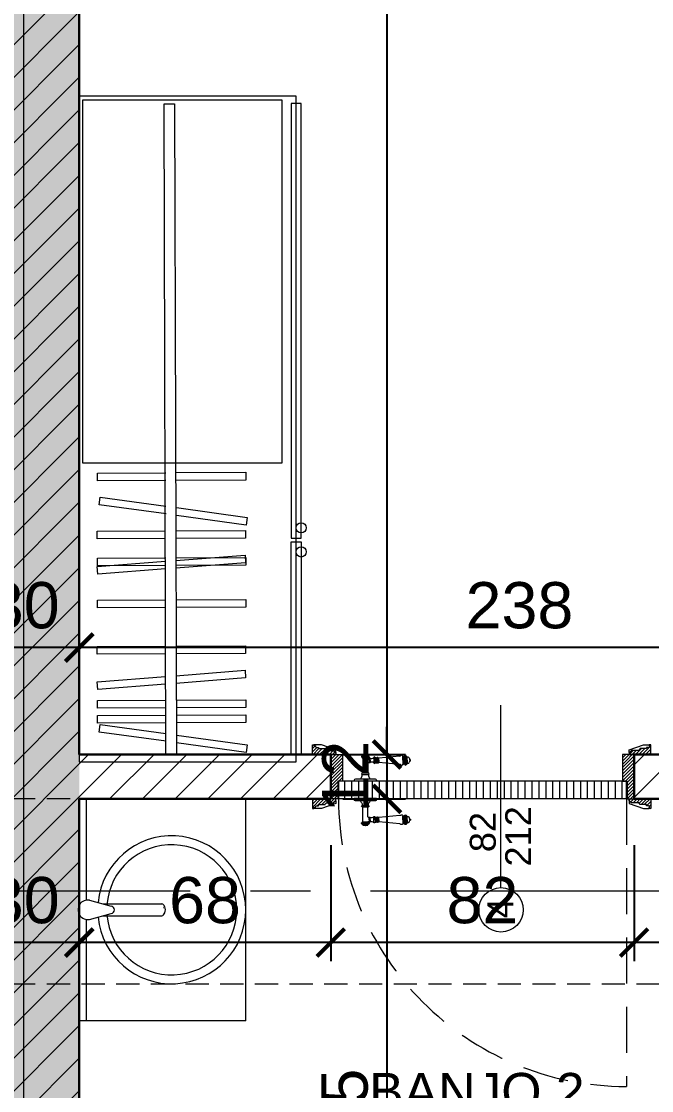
# Model space of a CAD drawing. Header units: feet. Extents: x 92587 to 97987, y -55119 to -48334.
# Drawn here: x 94478.5 to 94648.8, y -50726.2 to -50437.2 of the extents above; entities that cross this region are included whole.
import ezdxf

# ---------------------------------------------------------------- set-up
doc = ezdxf.new("R2010")
doc.units = ezdxf.units.FT
doc.header["$LTSCALE"] = 50
doc.header["$MEASUREMENT"] = 0
for name, pattern in [('AXES', [2, 1.25, -0.25, 0.25, -0.25]), ('CACHE', [0.375, 0.25, -0.125]), ('CONTINU', [0])]:
    doc.linetypes.add(name, pattern=pattern)
doc.layers.get('0').update_dxf_attribs({"color": 8})
for name, color, linetype in [('AXES', 10, 'AXES'), ('BETON COUPE', 3, 'CONTINU'), ('COTE 50ème', 1, 'Continuous'), ('TALUS', 2, 'Continuous')]:
    doc.layers.add(name, color=color, linetype=linetype)
for name, color, linetype, lineweight in [('BANJO', 160, 'Continuous', 9), ('BETON CACHE', 4, 'CACHE', 5), ('CONSOLE ISOL.', 214, 'Continuous', 15), ('door', 44, 'Continuous', 5), ('MACONNERIE COUPE', 7, 'Continuous', 30), ('MACONNERIE HACHURE', 253, 'Continuous', 13), ('mobilimi', 8, 'Continuous', 9)]:
    doc.layers.add(name, color=color, linetype=linetype, lineweight=lineweight)
doc.layers.add('DEMOL', color=7, linetype='Continuous', lineweight=60, true_color=0xa87e00)
doc.styles.add('GENERATED_STYLE_1', font='arial.ttf')
doc.styles.add('RS_TEXT_1.50', font='arial.ttf', dxfattribs={"height": 12.5})
doc.styles.add('RS_TXT_50', font='arial.ttf', dxfattribs={"height": 12.5})
doc.dimstyles.new('RS_50CM_LINEAIRE', dxfattribs={"dimscale": 5, "dimtxt": 12.5, "dimasz": 1.5, "dimexe": 1, "dimexo": 2.5, "dimgap": 1, "dimtad": 1, "dimdec": 1, "dimrnd": 0.5, "dimdsep": 46, "dimtxsty": 'RS_TXT_50', "dimblk1": 'ARCHTICK', "dimblk2": 'ARCHTICK', "dimsah": 1, "dimcen": 2.5, "dimdle": 1, "dimclrt": 4, "dimadec": 0, "dimazin": 2, "dimtfac": 1, "dimtdec": 1, "dimtix": 1, "dimtmove": 2, "dimatfit": 3, "dimfxl": 1, "dimtolj": 1, "dimtzin": 0, "dimarcsym": 0})

# ---------------------------------------------------------------- blocks, each defined once
blk = doc.blocks.new('A$C1cd8c289')
at = {"layer": 'AXES', "lineweight": 5, "ltscale": 1.3}
blk.add_line((3195, 190), (-1985, 190), dxfattribs=at)
blk = doc.blocks.new('door900')
at = {"color": 0}
for p, q in [((-9.3, 67.7), (9.3, 67.7)), ((9.3, 65.2), (-9.3, 65.2)), ((-6.8, 71.5), (-6.8, 70.2)), ((-5.5, 71.5), (-6.8, 71.5)), ((-6.8, 70.2), (6.8, 70.2)), ((-6.8, 62.7), (-6.8, 24)), ((-6.8, 62.7), (6.8, 62.7)), ((-5.5, 71.5), (5.5, 71.5)), ((5.5, 71.5), (6.8, 71.5)), ((6.8, 71.5), (6.8, 70.2)), ((8.7, 62.7), (6.8, 62.7)), ((10.5, 56.8), (10.5, 62.5)), ((12.7, 56.8), (12.7, 62.5)), ((22.5, 63.8), (22.5, 49.8)), ((26.5, 56.8), (26.5, 63.8)), ((26.5, 63.8), (29.1, 63.8)), ((26.5, 63.8), (29.1, 63.8)), ((29.1, 63.8), (29.1, 62.8)), ((29.1, 62.8), (29.1, 56.8)), ((31.1, 62.8), (31.1, 56.8)), ((34.1, 56.8), (34.1, 62.8)), ((34.1, 62.8), (34.1, 56.8)), ((92.8, 68.1), (36.2, 62.8)), ((36.2, 56.8), (36.2, 62.8)), ((101.2, 67.3), (103.2, 68)), ((101.2, 56.8), (101.2, 67.3)), ((103.2, 68), (103.2, 67.7)), ((103.2, 56.8), (103.2, 68)), ((106.5, 68), (105.5, 67.3)), ((105.5, 56.8), (105.5, 67.3)), ((106.5, 56.8), (106.5, 68)), ((110.7, 68), (111.8, 67.3)), ((110.7, 56.8), (110.7, 68)), ((111.8, 56.8), (111.8, 67.3)), ((111.8, 66.2), (113.3, 66.2)), ((113.3, 56.8), (113.3, 66.2)), ((120.5, 56.8), (120.5, 58.6)), ((6.8, 49.1), (6.8, 24)), ((8.7, 50.9), (8.7, 50.9)), ((10.5, 56.8), (10.5, 51.1)), ((12.7, 56.8), (12.7, 51.1)), ((26.5, 56.8), (26.5, 49.8)), ((26.5, 49.8), (29.1, 49.8)), ((26.5, 49.8), (29.1, 49.8)), ((29.1, 50.8), (29.1, 56.8)), ((29.1, 50.8), (29.1, 49.8)), ((29.1, 49.8), (29.1, 49.8)), ((31.1, 50.8), (31.1, 56.8)), ((34.1, 50.8), (34.1, 56.8)), ((34.1, 56.8), (34.1, 50.8)), ((36.2, 56.8), (36.2, 50.8)), ((92.8, 45.5), (36.2, 50.8)), ((101.2, 56.8), (101.2, 46.3)), ((101.2, 46.3), (103.2, 45.7)), ((103.2, 56.8), (103.2, 46.3)), ((103.2, 45.9), (103.2, 45.7)), ((105.5, 56.8), (105.5, 46.3)), ((106.5, 45.7), (105.5, 46.3)), ((106.5, 56.8), (106.5, 45.7)), ((110.7, 56.8), (110.7, 45.7)), ((110.7, 45.7), (111.8, 46.3)), ((111.8, 56.8), (111.8, 46.3)), ((111.8, 47.5), (113.3, 47.5)), ((113.3, 56.8), (113.3, 47.5)), ((120.5, 56.8), (120.5, 55)), ((-30, 3), (-30, 0)), ((30, 0), (-30, 0)), ((27, 6), (-27, 6)), ((-8.3, 22.3), (8.3, 22.3)), ((-8.3, 18.3), (8.3, 18.3)), ((30, 3), (30, 0))]:
    blk.add_line(p, q, dxfattribs=at)
for centre, radius, start, end in [((-9.3, 66.5), 1.25, 90, 270), ((-6.8, 67.7), 2.51, 90.115, 179.885), ((-6.8, 65.2), 2.51, 180.115, 269.885), ((0, 64), 9.29, 53.4104, 126.5896), ((6.8, 67.7), 2.51, 0.115, 89.885), ((6.8, 65.2), 2.51, 270.115, 359.885), ((8.6, 64.9), 2.15, 272.7029, 297.6142), ((9.3, 66.5), 1.25, 270, 90), ((10, 62.5), 0.561, 3.7097, 127.9634), ((11.6, 62.5), 1.1, 0.0106, 179.9894), ((16.7, 70.5), 8.83, 243.5466, 311.3694), ((24.5, 63.7), 2.01, 4.1469, 175.8531), ((30.1, 62.8), 1.03, 0, 180.0014), ((32.6, 62.8), 1.48, 0, 180), ((35.2, 62.8), 1.03, 0, 180), ((32.6, 62.8), 1.48, 1.563306237032948e-10, 2.08440831604393e-10), ((93.1, 72.5), 4.4, 266.3976, 315.6468), ((98.3, 67.4), 2.89, 358.3861, 135.6468), ((104.3, 67.6), 1.15, 170.914, 348.1019), ((108.6, 68), 2.1, 0, 180), ((115.5, 62.5), 2.84, 13.4568, 140.4953), ((127.9, 65.2), 9.88, 191.9991, 221.6757), ((120.5, 56.8), 1.79, 0, 90), ((8.7, 49), 1.91, 88.7426, 178.1515), ((8.6, 48.8), 2.15, 62.3858, 87.2971), ((10, 51.1), 0.561, 232.0366, 356.2903), ((11.6, 51.1), 1.1, 180.0106, 359.9894), ((16.7, 43.2), 8.83, 48.6306, 116.4534), ((24.5, 50), 2.01, 184.1469, 355.8531), ((30.1, 50.8), 1.03, 179.9972, 0), ((32.6, 50.8), 1.48, 180, 0), ((35.2, 50.8), 1.03, 180, 0), ((93.1, 41.1), 4.4, 44.3532, 93.6024), ((98.3, 46.2), 2.89, 224.3532, 1.6139), ((104.3, 46.1), 1.15, 11.8981, 189.086), ((108.6, 45.7), 2.1, 180, 0), ((115.5, 51.2), 2.84, 219.5047, 346.5432), ((127.9, 48.5), 9.88, 138.3243, 168.0009), ((120.5, 56.8), 1.79, 270, 0), ((-27, 3), 3, 90, 180), ((-6.8, 6), 6, 130.5908, 180), ((-16.6, 16.6), 8.41, 314.3689, 12.0705), ((-8.3, 20.3), 2, 90, 270), ((-8.5, 24), 1.71, 275.059, 359.7825), ((8.5, 24), 1.71, 180.2175, 264.941), ((16.6, 16.6), 8.41, 167.9295, 225.6311), ((8.3, 20.3), 2, 270, 90), ((6.8, 6), 6, 0, 49.4092), ((27, 3), 3, 0, 90)]:
    blk.add_arc(centre, radius, start, end, dxfattribs=at)
blk = doc.blocks.new('Lav60')
at = {"layer": 'BANJO', "linetype": 'Continuous'}
for p, q in [((-54.27, 55.4), (-54.27, 84.18)), ((-54.27, 84.18), (-54.27, 55.4)), ((-52.27, 56.8), (-52.27, 84.18)), ((-9.27, 24.18), (-9.27, 84.18)), ((-51.47, 56.78), (-45.6, 55.16)), ((-47.77, 55.78), (-31.97, 55.78)), ((-54.27, 24.18), (-54.27, 52.96)), ((-54.27, 52.96), (-54.27, 24.18)), ((-51.47, 51.58), (-45.6, 53.19)), ((-47.79, 52.59), (-31.97, 52.59)), ((-31.61, 54.81), (-31.61, 54.8)), ((-31.5, 54.81), (-31.61, 54.81)), ((-31.61, 54.8), (-31.5, 54.8)), ((-31.5, 54.8), (-31.5, 54.81)), ((-52.27, 24.18), (-52.27, 51.56))]:
    blk.add_line(p, q, dxfattribs=at)
at = {"layer": 'BANJO'}
for p, q in [((-9.27, 84.18), (-54.27, 84.18)), ((-9.27, 24.18), (-9.27, 84.18)), ((-9.27, 24.18), (-54.27, 24.18))]:
    blk.add_line(p, q, dxfattribs=at)
at = {"layer": 'BANJO', "linetype": 'Continuous'}
for centre, radius, start, end in [((-29.27, 54.18), 20, 185.6501, 174.3498), ((-29.27, 54.18), 17.58, 184.3007, 175.6991), ((-51.93, 54.18), 2.64, 79.9737, 280.0262), ((-45.78, 54.18), 1, 280.3543, 79.6456)]:
    blk.add_arc(centre, radius, start, end, dxfattribs=at)
blk.add_ellipse((-31.97, 54.18), major_axis=(0, -1.59), ratio=0.623935, start_param=0, end_param=3.141593, dxfattribs=at)
blk = doc.blocks.new('_ArchTick')
at = {"color": 0, "linetype": 'ByBlock', "const_width": 0.15}
blk.add_lwpolyline([(-0.5, -0.5), (0.5, 0.5)], dxfattribs=at)
blk = doc.blocks.new('*D606')
at = {"layer": 'COTE 50ème', "color": 0, "lineweight": -2, "ltscale": 0.5, "transparency": 16777216}
for p, q in [((94494.11, -50622.86), (94494.11, -50601.48)), ((94732.11, -50622.86), (94732.11, -50601.48)), ((94737.11, -50606.48), (94489.11, -50606.48))]:
    blk.add_line(p, q, dxfattribs=at)
at = {"layer": 'Defpoints', "color": 0, "ltscale": 0.5, "transparency": 16777216}
for p in [(94494.11, -50606.48), (94494.11, -50635.36), (94732.11, -50635.36)]:
    blk.add_point(p, dxfattribs=at)
at = {"layer": 'COTE 50ème', "color": 0, "lineweight": -2, "ltscale": 0.5, "transparency": 16777216, "xscale": 7.5, "yscale": 7.5, "zscale": 7.5, "rotation": 180}
blk.add_blockref('_ArchTick', (94494.11, -50606.48), dxfattribs=at)
at = {"layer": 'COTE 50ème', "color": 0, "lineweight": -2, "ltscale": 0.5, "transparency": 16777216, "xscale": 7.5, "yscale": 7.5, "zscale": 7.5}
blk.add_blockref('_ArchTick', (94732.11, -50606.48), dxfattribs=at)
at = {"layer": 'COTE 50ème', "color": 4, "lineweight": 5, "ltscale": 0.5, "transparency": 16777216, "insert": (94613.11, -50595.1), "char_height": 12.5, "attachment_point": 5, "style": 'RS_TXT_50'}
blk.add_mtext('\\A1;238', dxfattribs=at)
blk = doc.blocks.new('*D607')
at = {"layer": 'COTE 50ème', "color": 0, "lineweight": -2, "ltscale": 0.5, "transparency": 16777216}
for p, q in [((94464.11, -50622.86), (94464.11, -50601.48)), ((94494.11, -50622.86), (94494.11, -50601.48)), ((94499.11, -50606.48), (94459.11, -50606.48))]:
    blk.add_line(p, q, dxfattribs=at)
at = {"layer": 'Defpoints', "color": 0, "ltscale": 0.5, "transparency": 16777216}
for p in [(94464.11, -50606.48), (94464.11, -50635.36), (94494.11, -50635.36)]:
    blk.add_point(p, dxfattribs=at)
at = {"layer": 'COTE 50ème', "color": 0, "lineweight": -2, "ltscale": 0.5, "transparency": 16777216, "xscale": 7.5, "yscale": 7.5, "zscale": 7.5, "rotation": 180}
blk.add_blockref('_ArchTick', (94464.11, -50606.48), dxfattribs=at)
at = {"layer": 'COTE 50ème', "color": 0, "lineweight": -2, "ltscale": 0.5, "transparency": 16777216, "xscale": 7.5, "yscale": 7.5, "zscale": 7.5}
blk.add_blockref('_ArchTick', (94494.11, -50606.48), dxfattribs=at)
at = {"layer": 'COTE 50ème', "color": 4, "lineweight": 5, "ltscale": 0.5, "transparency": 16777216, "insert": (94479.11, -50595.1), "char_height": 12.5, "attachment_point": 5, "style": 'RS_TXT_50'}
blk.add_mtext('\\A1;30', dxfattribs=at)
blk = doc.blocks.new('*D641')
at = {"layer": 'COTE 50ème', "color": 0, "lineweight": -2, "ltscale": 0.5, "transparency": 16777216}
for p, q in [((94644.11, -50659.86), (94644.11, -50691.21)), ((94709.11, -50659.86), (94709.11, -50691.21)), ((94714.11, -50686.21), (94639.11, -50686.21))]:
    blk.add_line(p, q, dxfattribs=at)
at = {"layer": 'Defpoints', "color": 0, "ltscale": 0.5, "transparency": 16777216}
for p in [(94644.11, -50647.36), (94709.11, -50647.36), (94644.11, -50686.21)]:
    blk.add_point(p, dxfattribs=at)
at = {"layer": 'COTE 50ème', "color": 0, "lineweight": -2, "ltscale": 0.5, "transparency": 16777216, "xscale": 7.5, "yscale": 7.5, "zscale": 7.5, "rotation": 180}
blk.add_blockref('_ArchTick', (94644.11, -50686.21), dxfattribs=at)
at = {"layer": 'COTE 50ème', "color": 0, "lineweight": -2, "ltscale": 0.5, "transparency": 16777216, "xscale": 7.5, "yscale": 7.5, "zscale": 7.5}
blk.add_blockref('_ArchTick', (94709.11, -50686.21), dxfattribs=at)
at = {"layer": 'COTE 50ème', "color": 4, "lineweight": 5, "ltscale": 0.5, "transparency": 16777216, "insert": (94676.61, -50674.83), "char_height": 12.5, "attachment_point": 5, "style": 'RS_TXT_50'}
blk.add_mtext('\\A1;65', dxfattribs=at)
blk = doc.blocks.new('*D642')
at = {"layer": 'COTE 50ème', "color": 0, "lineweight": -2, "ltscale": 0.5, "transparency": 16777216}
for p, q in [((94562.11, -50659.86), (94562.11, -50691.21)), ((94644.11, -50659.86), (94644.11, -50691.21)), ((94649.11, -50686.21), (94557.11, -50686.21))]:
    blk.add_line(p, q, dxfattribs=at)
at = {"layer": 'Defpoints', "color": 0, "ltscale": 0.5, "transparency": 16777216}
for p in [(94562.11, -50647.36), (94644.11, -50647.36), (94562.11, -50686.21)]:
    blk.add_point(p, dxfattribs=at)
at = {"layer": 'COTE 50ème', "color": 0, "lineweight": -2, "ltscale": 0.5, "transparency": 16777216, "xscale": 7.5, "yscale": 7.5, "zscale": 7.5, "rotation": 180}
blk.add_blockref('_ArchTick', (94562.11, -50686.21), dxfattribs=at)
at = {"layer": 'COTE 50ème', "color": 0, "lineweight": -2, "ltscale": 0.5, "transparency": 16777216, "xscale": 7.5, "yscale": 7.5, "zscale": 7.5}
blk.add_blockref('_ArchTick', (94644.11, -50686.21), dxfattribs=at)
at = {"layer": 'COTE 50ème', "color": 4, "lineweight": 5, "ltscale": 0.5, "transparency": 16777216, "insert": (94603.11, -50674.83), "char_height": 12.5, "attachment_point": 5, "style": 'RS_TXT_50'}
blk.add_mtext('\\A1;82', dxfattribs=at)
blk = doc.blocks.new('*D643')
at = {"layer": 'COTE 50ème', "color": 0, "lineweight": -2, "ltscale": 0.5, "transparency": 16777216}
for p, q in [((94494.11, -50659.86), (94494.11, -50691.21)), ((94562.11, -50659.86), (94562.11, -50691.21)), ((94567.11, -50686.21), (94489.11, -50686.21))]:
    blk.add_line(p, q, dxfattribs=at)
at = {"layer": 'Defpoints', "color": 0, "ltscale": 0.5, "transparency": 16777216}
for p in [(94494.11, -50647.36), (94562.11, -50647.36), (94494.11, -50686.21)]:
    blk.add_point(p, dxfattribs=at)
at = {"layer": 'COTE 50ème', "color": 0, "lineweight": -2, "ltscale": 0.5, "transparency": 16777216, "xscale": 7.5, "yscale": 7.5, "zscale": 7.5, "rotation": 180}
blk.add_blockref('_ArchTick', (94494.11, -50686.21), dxfattribs=at)
at = {"layer": 'COTE 50ème', "color": 0, "lineweight": -2, "ltscale": 0.5, "transparency": 16777216, "xscale": 7.5, "yscale": 7.5, "zscale": 7.5}
blk.add_blockref('_ArchTick', (94562.11, -50686.21), dxfattribs=at)
at = {"layer": 'COTE 50ème', "color": 4, "lineweight": 5, "ltscale": 0.5, "transparency": 16777216, "insert": (94528.11, -50674.83), "char_height": 12.5, "attachment_point": 5, "style": 'RS_TXT_50'}
blk.add_mtext('\\A1;68', dxfattribs=at)
blk = doc.blocks.new('*D644')
at = {"layer": 'COTE 50ème', "color": 0, "lineweight": -2, "ltscale": 0.5, "transparency": 16777216}
for p, q in [((94464.11, -50659.86), (94464.11, -50691.21)), ((94494.11, -50659.86), (94494.11, -50691.21)), ((94499.11, -50686.21), (94459.11, -50686.21))]:
    blk.add_line(p, q, dxfattribs=at)
at = {"layer": 'Defpoints', "color": 0, "ltscale": 0.5, "transparency": 16777216}
for p in [(94464.11, -50647.36), (94494.11, -50647.36), (94464.11, -50686.21)]:
    blk.add_point(p, dxfattribs=at)
at = {"layer": 'COTE 50ème', "color": 0, "lineweight": -2, "ltscale": 0.5, "transparency": 16777216, "xscale": 7.5, "yscale": 7.5, "zscale": 7.5, "rotation": 180}
blk.add_blockref('_ArchTick', (94464.11, -50686.21), dxfattribs=at)
at = {"layer": 'COTE 50ème', "color": 0, "lineweight": -2, "ltscale": 0.5, "transparency": 16777216, "xscale": 7.5, "yscale": 7.5, "zscale": 7.5}
blk.add_blockref('_ArchTick', (94494.11, -50686.21), dxfattribs=at)
at = {"layer": 'COTE 50ème', "color": 4, "lineweight": 5, "ltscale": 0.5, "transparency": 16777216, "insert": (94479.11, -50674.82), "char_height": 12.5, "attachment_point": 5, "style": 'RS_TXT_50'}
blk.add_mtext('\\A1;30', dxfattribs=at)
blk = doc.blocks.new('*D532')
at = {"layer": 'COTE 50ème', "color": 0, "lineweight": -2, "ltscale": 0.5, "transparency": 16777216}
for p, q in [((94577.3, -50157.36), (94577.3, -50640.36)), ((94524.22, -50162.36), (94582.3, -50162.36)), ((94565.32, -50635.36), (94582.3, -50635.36))]:
    blk.add_line(p, q, dxfattribs=at)
at = {"layer": 'Defpoints', "color": 0, "ltscale": 0.5, "transparency": 16777216}
for p in [(94511.72, -50162.36), (94552.82, -50635.36), (94577.3, -50635.36)]:
    blk.add_point(p, dxfattribs=at)
at = {"layer": 'COTE 50ème', "color": 0, "lineweight": -2, "ltscale": 0.5, "transparency": 16777216, "xscale": 7.5, "yscale": 7.5, "zscale": 7.5}
for p, rotation in [((94577.3, -50162.36), 90), ((94577.3, -50635.36), 270)]:
    blk.add_blockref('_ArchTick', p, dxfattribs=dict(at, rotation=rotation))
at = {"layer": 'COTE 50ème', "color": 4, "lineweight": 5, "ltscale": 0.5, "transparency": 16777216, "insert": (94565.91, -50398.86), "char_height": 12.5, "attachment_point": 5, "rotation": 90, "style": 'RS_TXT_50'}
blk.add_mtext('\\A1;473', dxfattribs=at)
blk = doc.blocks.new('*D533')
at = {"layer": 'COTE 50ème', "color": 0, "lineweight": -2, "ltscale": 0.5, "transparency": 16777216}
for p, q in [((94577.3, -50635.36), (94577.3, -50627.86)), ((94565.32, -50635.36), (94582.3, -50635.36)), ((94577.3, -50635.36), (94577.3, -50647.36)), ((94565.32, -50647.36), (94582.3, -50647.36)), ((94577.3, -50647.36), (94577.3, -50654.86))]:
    blk.add_line(p, q, dxfattribs=at)
at = {"layer": 'Defpoints', "color": 0, "ltscale": 0.5, "transparency": 16777216}
for p in [(94552.82, -50635.36), (94552.82, -50647.36), (94577.3, -50647.36)]:
    blk.add_point(p, dxfattribs=at)
at = {"layer": 'COTE 50ème', "color": 0, "lineweight": -2, "ltscale": 0.5, "transparency": 16777216, "xscale": 7.5, "yscale": 7.5, "zscale": 7.5}
for p, rotation in [((94577.3, -50635.36), 270), ((94577.3, -50647.36), 90)]:
    blk.add_blockref('_ArchTick', p, dxfattribs=dict(at, rotation=rotation))
at = {"layer": 'COTE 50ème', "color": 4, "lineweight": 5, "ltscale": 0.5, "transparency": 16777216, "insert": (94566.02, -50641.36), "char_height": 12.5, "attachment_point": 5, "rotation": 90, "style": 'RS_TXT_50'}
blk.add_mtext('\\A1;12', dxfattribs=at)
blk = doc.blocks.new('*D534')
at = {"layer": 'COTE 50ème', "color": 0, "lineweight": -2, "ltscale": 0.5, "transparency": 16777216}
for p, q in [((94577.3, -50642.36), (94577.3, -50827.36)), ((94565.32, -50647.36), (94582.3, -50647.36)), ((94571.51, -50822.36), (94582.3, -50822.36))]:
    blk.add_line(p, q, dxfattribs=at)
at = {"layer": 'Defpoints', "color": 0, "ltscale": 0.5, "transparency": 16777216}
for p in [(94552.82, -50647.36), (94559.01, -50822.36), (94577.3, -50822.36)]:
    blk.add_point(p, dxfattribs=at)
at = {"layer": 'COTE 50ème', "color": 0, "lineweight": -2, "ltscale": 0.5, "transparency": 16777216, "xscale": 7.5, "yscale": 7.5, "zscale": 7.5}
for p, rotation in [((94577.3, -50647.36), 90), ((94577.3, -50822.36), 270)]:
    blk.add_blockref('_ArchTick', p, dxfattribs=dict(at, rotation=rotation))
at = {"layer": 'COTE 50ème', "color": 4, "lineweight": 5, "ltscale": 0.5, "transparency": 16777216, "insert": (94565.92, -50734.86), "char_height": 12.5, "attachment_point": 5, "rotation": 90, "style": 'RS_TXT_50'}
blk.add_mtext('\\A1;175', dxfattribs=at)

msp = doc.modelspace()

# ---------------------------------------------------------------- hatches: boundary and pattern name
at = {"layer": 'door'}
h = msp.add_hatch(dxfattribs=at)
h.set_pattern_fill('ANSI31', color=256, scale=5, angle=900)
h.set_pattern_definition([(225, (242223.3775, -109194.3326), (0.4419417382, -0.4419417382), [])])
h.paths.add_polyline_path([(94562.12, -50635.36), (94565.26, -50635.36), (94565.26, -50642.54), (94564.01, -50642.54), (94564.01, -50647.36), (94562.12, -50647.36)])
edge = h.paths.add_edge_path()
edge.add_line((94558.37, -50633.48), (94558.79, -50633.48))
edge.add_line((94558.79, -50633.48), (94558.79, -50633.79))
edge.add_line((94558.79, -50633.79), (94560.55, -50633.79))
edge.add_line((94560.55, -50633.79), (94560.55, -50634))
edge.add_arc((94560.55, -50634.31), 0.314, 0, 90, ccw=False)
edge.add_line((94560.86, -50634.31), (94562.96, -50634.31))
edge.add_line((94562.96, -50634.31), (94562.96, -50634.52))
edge.add_arc((94562.96, -50634.84), 0.314, 0, 90, ccw=False)
edge.add_line((94563.27, -50634.84), (94563.48, -50634.84))
edge.add_line((94563.48, -50634.84), (94563.48, -50635.36))
edge.add_line((94563.48, -50635.36), (94557.12, -50635.36))
edge.add_line((94557.12, -50635.36), (94557.12, -50632.74))
edge.add_line((94557.12, -50632.74), (94557.53, -50632.74))
edge.add_line((94557.53, -50632.74), (94557.53, -50633.06))
edge.add_line((94557.53, -50633.06), (94557.95, -50633.06))
edge.add_arc((94558.37, -50633.06), 0.419, 180, 270)
edge = h.paths.add_edge_path()
edge.add_line((94558.37, -50649.25), (94558.79, -50649.25))
edge.add_line((94558.79, -50649.25), (94558.79, -50648.93))
edge.add_line((94558.79, -50648.93), (94560.55, -50648.93))
edge.add_line((94560.55, -50648.93), (94560.55, -50648.72))
edge.add_arc((94560.55, -50648.41), 0.314, 270, 360)
edge.add_line((94560.86, -50648.41), (94562.96, -50648.41))
edge.add_line((94562.96, -50648.41), (94562.96, -50648.2))
edge.add_arc((94562.96, -50647.89), 0.314, 270, 360)
edge.add_line((94563.27, -50647.89), (94563.48, -50647.89))
edge.add_line((94563.48, -50647.89), (94563.48, -50647.36))
edge.add_line((94563.48, -50647.36), (94557.12, -50647.36))
edge.add_line((94557.12, -50647.36), (94557.12, -50649.98))
edge.add_line((94557.12, -50649.98), (94557.53, -50649.98))
edge.add_line((94557.53, -50649.98), (94557.53, -50649.67))
edge.add_line((94557.53, -50649.67), (94557.95, -50649.67))
edge.add_arc((94558.37, -50649.67), 0.419, 90, 180, ccw=False)
h = msp.add_hatch(dxfattribs=at)
h.set_pattern_fill('ANSI31', color=256, scale=5, angle=900)
h.set_pattern_definition([(225, (242213.3656, -109194.3326), (0.4419417382, -0.4419417382), [])])
edge = h.paths.add_edge_path()
edge.add_line((94647.86, -50633.48), (94647.44, -50633.48))
edge.add_line((94647.44, -50633.48), (94647.44, -50633.79))
edge.add_line((94647.44, -50633.79), (94645.68, -50633.79))
edge.add_line((94645.68, -50633.79), (94645.68, -50634))
edge.add_arc((94645.68, -50634.31), 0.314, 90, 180)
edge.add_line((94645.37, -50634.31), (94643.27, -50634.31))
edge.add_line((94643.27, -50634.31), (94643.27, -50634.52))
edge.add_arc((94643.27, -50634.84), 0.314, 90, 180)
edge.add_line((94642.96, -50634.84), (94642.75, -50634.84))
edge.add_line((94642.75, -50634.84), (94642.75, -50635.36))
edge.add_line((94642.75, -50635.36), (94648.61, -50635.36))
edge.add_line((94648.61, -50635.36), (94648.61, -50632.74))
edge.add_line((94648.61, -50632.74), (94648.2, -50632.74))
edge.add_line((94648.2, -50632.74), (94648.2, -50633.06))
edge.add_line((94648.2, -50633.06), (94648.28, -50633.06))
edge.add_arc((94647.86, -50633.06), 0.419, -90, 0, ccw=False)
h.paths.add_polyline_path([(94644.11, -50635.36), (94640.97, -50635.36), (94640.97, -50642.54), (94642.22, -50642.54), (94642.22, -50647.36), (94644.11, -50647.36)])
edge = h.paths.add_edge_path()
edge.add_line((94647.86, -50649.25), (94647.44, -50649.25))
edge.add_line((94647.44, -50649.25), (94647.44, -50648.93))
edge.add_line((94647.44, -50648.93), (94645.68, -50648.93))
edge.add_line((94645.68, -50648.93), (94645.68, -50648.72))
edge.add_arc((94645.68, -50648.41), 0.314, 180, 270, ccw=False)
edge.add_line((94645.37, -50648.41), (94643.27, -50648.41))
edge.add_line((94643.27, -50648.41), (94643.27, -50648.2))
edge.add_arc((94643.27, -50647.89), 0.314, 180, 270, ccw=False)
edge.add_line((94642.96, -50647.89), (94642.75, -50647.89))
edge.add_line((94642.75, -50647.89), (94642.75, -50647.36))
edge.add_line((94642.75, -50647.36), (94648.61, -50647.36))
edge.add_line((94648.61, -50647.36), (94648.61, -50649.98))
edge.add_line((94648.61, -50649.98), (94648.2, -50649.98))
edge.add_line((94648.2, -50649.98), (94648.2, -50649.67))
edge.add_line((94648.2, -50649.67), (94648.28, -50649.67))
edge.add_arc((94647.86, -50649.67), 0.419, 360, 450)
h = msp.add_hatch(dxfattribs=at)
h.set_pattern_fill('ANSI31', color=256, scale=15, angle=405)
h.set_pattern_definition([(90, (48714.6624, -153241.765), (-1.875, 2e-15), [])])
h.paths.add_polyline_path([(94642.01, -50642.6), (94564.22, -50642.6), (94564.22, -50647.31), (94642.01, -50647.31)])
at = {"layer": 'MACONNERIE HACHURE'}
h = msp.add_hatch(dxfattribs=at)
h.set_pattern_fill('ANSI31', color=256, scale=50, style=0)
h.set_pattern_definition([(45, (0, 5835.283), (-4.41941738, 4.41941738), [])])
h.paths.add_polyline_path([(93729.11, -50527.36), (93729.11, -50358.36), (93801.11, -50358.36), (93801.11, -50337.36), (93779.11, -50337.36), (93779.11, -50332.36), (93959.11, -50332.36), (93959.11, -50344.36), (93909.11, -50344.36), (93909.11, -50517.36), (93887.11, -50517.36), (93887.11, -50505.36), (93897.11, -50505.36), (93897.11, -50344.36), (93806.11, -50344.36), (93806.11, -50363.36), (93749.11, -50363.36), (93749.11, -50505.36), (93805.11, -50505.36), (93805.11, -50517.36), (93741.11, -50517.36), (93741.11, -50527.36)])
h.paths.add_polyline_path([(94298.94, -51192.36), (94249.11, -51192.36), (94249.11, -51152.36), (94298.94, -51152.36)])
h.paths.add_polyline_path([(94459.11, -51192.36), (94419.11, -51192.36), (94419.11, -51152.36), (94459.11, -51152.36)])
h.paths.add_polyline_path([(94319.11, -51547.36), (94229.11, -51547.36), (94229.11, -51487.36), (94076.11, -51487.36), (94076.11, -51547.36), (94064.11, -51547.36), (94064.11, -51427.36), (94084.11, -51427.36), (94084.11, -51462.36), (94249.11, -51462.36), (94249.11, -51511.36), (94319.11, -51511.36), (94319.11, -51462.36), (94354.11, -51462.36), (94354.11, -51482.36), (94344.11, -51482.36), (94344.11, -51532.36), (94319.11, -51532.36), (94319.11, -51516.36), (94249.11, -51516.36), (94249.11, -51542.36), (94319.11, -51542.36)])
h.paths.add_polyline_path([(93749.11, -49932.36), (93849.11, -49932.36), (93849.11, -49907.36), (93749.11, -49907.36)])
h.paths.add_polyline_path([(93514.11, -51940.47), (93489.11, -51940.47), (93489.11, -51987.36), (93514.11, -51987.36)])
h.paths.add_polyline_path([(93514.11, -50042.36), (93489.11, -50042.36), (93489.11, -50022.36), (93514.11, -50022.36)])
h.paths.add_polyline_path([(94196.61, -51192.36), (94214.11, -51192.36), (94214.11, -51172.36), (94196.61, -51172.36)])
h.paths.add_polyline_path([(93874.11, -51305.36), (93864.11, -51305.36), (93864.11, -51317.36), (93904.11, -51317.36), (93904.11, -51305.36), (93894.11, -51305.36), (93894.11, -50987.36), (94064.11, -50987.36), (94064.11, -51305.36), (93986.1, -51305.36), (93986.1, -51317.36), (94064.11, -51317.36), (94064.11, -51327.36), (94084.11, -51327.36), (94084.11, -51192.36), (94096.61, -51192.36), (94096.61, -51172.36), (94084.11, -51172.36), (94084.11, -50957.36), (94063.11, -50957.36), (94063.11, -50627.36), (93965.1, -50627.36), (93965.1, -50639.36), (94043.11, -50639.36), (94043.11, -50957.36), (93873.11, -50957.36), (93873.11, -50639.36), (93883.11, -50639.36), (93883.11, -50627.36), (93843.11, -50627.36), (93843.11, -50639.36), (93853.11, -50639.36), (93853.11, -50957.36), (93514.11, -50957.36), (93514.11, -50912.36), (93489.11, -50912.36), (93489.11, -50962.36), (93379.11, -50962.36), (93379.11, -50982.36), (93489.11, -50982.36), (93489.11, -51032.36), (93514.11, -51032.36), (93514.11, -50987.36), (93874.11, -50987.36)])
h.paths.add_polyline_path([(93706.11, -50332.36), (93706.11, -50352.36), (93404.11, -50352.36), (93404.11, -50417.36), (93379.11, -50417.36), (93379.11, -50327.36), (93489.11, -50327.36), (93489.11, -50312.36), (93514.11, -50312.36), (93514.11, -50332.36)])
h.paths.add_polyline_path([(94149.11, -50235.36), (94174.11, -50235.36), (94174.11, -50513.36), (94226.11, -50513.36), (94226.11, -50535.36), (94214.11, -50535.36), (94214.11, -50525.36), (94089.11, -50525.36), (94089.11, -50513.36), (94149.11, -50513.36)])
h.paths.add_polyline_path([(94174.11, -50162.36), (94174.11, -50142.36), (94224.11, -50142.36), (94224.11, -50022.36), (94249.11, -50022.36), (94249.11, -50137.36), (94266.61, -50137.36), (94266.61, -50162.36)])
h.paths.add_polyline_path([(93514.11, -49972.36), (93514.11, -49932.36), (93569.11, -49932.36), (93569.11, -49907.36), (93489.11, -49907.36), (93489.11, -49972.36)])
h.paths.add_polyline_path([(94089.11, -49932.36), (94029.11, -49932.36), (94029.11, -49907.36), (94114.11, -49907.36), (94114.11, -49972.36), (94114.11, -49972.36), (94114.11, -50022.36), (94089.11, -50022.36)])
h.paths.add_polyline_path([(93514.11, -51612.36), (93514.11, -51670.47), (93489.11, -51670.47), (93489.11, -51617.36), (93379.11, -51617.36), (93379.11, -51527.36), (93404.11, -51527.36), (93404.11, -51592.36), (93737.11, -51592.36), (93737.11, -51419.36), (93749.11, -51419.36), (93749.11, -51427.36), (93805.11, -51427.36), (93805.11, -51439.36), (93749.11, -51439.36), (93749.11, -51587.36), (93897.11, -51587.36), (93897.11, -51439.36), (93887.11, -51439.36), (93887.11, -51427.36), (93909.11, -51427.36), (93909.11, -51600.36), (93958.97, -51600.36), (93958.97, -51612.36)])
h.paths.add_polyline_path([(93749.11, -51285.36), (93749.11, -51305.36), (93772.11, -51305.36), (93772.11, -51317.36), (93749.11, -51317.36), (93749.11, -51327.36), (93737.11, -51327.36), (93737.11, -51297.36), (93514.11, -51297.36), (93514.11, -51285.36)], flags=17)
h.paths.add_polyline_path([(93729.11, -50647.36), (93514.11, -50647.36), (93514.11, -50659.36), (93741.11, -50659.36), (93741.11, -50639.36), (93751.11, -50639.36), (93751.11, -50627.36), (93741.11, -50627.36), (93741.11, -50619.36), (93729.11, -50619.36)])
h.paths.add_polyline_path([(94314.11, -50647.36), (94314.11, -50635.36), (94226.11, -50635.36), (94226.11, -50627.36), (94214.11, -50627.36), (94214.11, -50647.36)])
h.paths.add_polyline_path([(93404.11, -51297.36), (93379.11, -51297.36), (93379.11, -51347.36), (93404.11, -51347.36)])
h.paths.add_polyline_path([(93404.11, -50647.36), (93379.11, -50647.36), (93379.11, -50597.36), (93404.11, -50597.36)])
h.paths.add_polyline_path([(93514.11, -51247.36), (93489.11, -51247.36), (93489.11, -51192.47), (93514.11, -51192.47)], flags=17)
h.paths.add_polyline_path([(93514.11, -50697.36), (93489.11, -50697.36), (93489.11, -50752.25), (93514.11, -50752.25)], flags=17)
h.paths.add_polyline_path([(94659.28, -51192.36), (94709.11, -51192.36), (94709.11, -51152.36), (94659.28, -51152.36)])
h.paths.add_polyline_path([(94499.11, -51192.36), (94539.11, -51192.36), (94539.11, -51152.36), (94499.11, -51152.36)])
h.paths.add_polyline_path([(94344.11, -52012.36), (94364.11, -52012.36), (94364.11, -52037.36), (94344.11, -52037.36)])
h.paths.add_polyline_path([(94029.11, -52012.36), (94029.11, -52037.36), (94209.11, -52037.36), (94209.11, -52012.36)])
h.paths.add_polyline_path([(94639.11, -51547.36), (94729.11, -51547.36), (94729.11, -51487.36), (94882.11, -51487.36), (94882.11, -51547.36), (94894.11, -51547.36), (94894.11, -51427.36), (94874.11, -51427.36), (94874.11, -51462.36), (94709.11, -51462.36), (94709.11, -51511.36), (94639.11, -51511.36), (94639.11, -51462.36), (94454.11, -51462.36), (94454.11, -51482.36), (94614.11, -51482.36), (94614.11, -51532.36), (94639.11, -51532.36), (94639.11, -51516.36), (94709.11, -51516.36), (94709.11, -51542.36), (94639.11, -51542.36)])
h.paths.add_polyline_path([(95209.11, -49932.36), (95109.11, -49932.36), (95109.11, -49907.36), (95209.11, -49907.36)])
h.paths.add_polyline_path([(95444.11, -51940.47), (95469.11, -51940.47), (95469.11, -51987.36), (95444.11, -51987.36)])
h.paths.add_polyline_path([(95444.11, -50042.36), (95469.11, -50042.36), (95469.11, -50022.36), (95444.11, -50022.36)])
h.paths.add_polyline_path([(94761.61, -51192.36), (94744.11, -51192.36), (94744.11, -51172.36), (94761.61, -51172.36)])
h.paths.add_polyline_path([(94464.11, -50162.36), (94446.61, -50162.36), (94446.61, -50137.36), (94464.11, -50137.36), (94464.11, -49972.36), (94494.11, -49972.36), (94494.11, -50137.36), (94511.72, -50137.36), (94511.72, -50162.36), (94494.11, -50162.36), (94494.11, -50635.36), (94562.11, -50635.36), (94562.11, -50647.36), (94494.11, -50647.36), (94494.11, -50822.36), (94464.11, -50822.36), (94464.11, -50647.36), (94396.11, -50647.36), (94396.11, -50635.36), (94464.11, -50635.36)])
h.paths.add_polyline_path([(95084.11, -51305.36), (95094.11, -51305.36), (95094.11, -51317.36), (95054.11, -51317.36), (95054.11, -51305.36), (95064.11, -51305.36), (95064.11, -50987.36), (94894.11, -50987.36), (94894.11, -51305.36), (94972.12, -51305.36), (94972.12, -51317.36), (94894.11, -51317.36), (94894.11, -51327.36), (94874.11, -51327.36), (94874.11, -51192.36), (94861.61, -51192.36), (94861.61, -51172.36), (94874.11, -51172.36), (94874.11, -50957.36), (94895.11, -50957.36), (94895.11, -50627.36), (94993.12, -50627.36), (94993.12, -50639.36), (94915.11, -50639.36), (94915.11, -50957.36), (95085.11, -50957.36), (95085.11, -50639.36), (95075.11, -50639.36), (95075.11, -50627.36), (95115.11, -50627.36), (95115.11, -50639.36), (95105.11, -50639.36), (95105.11, -50957.36), (95444.11, -50957.36), (95444.11, -50912.36), (95469.11, -50912.36), (95469.11, -50962.36), (95579.11, -50962.36), (95579.11, -50982.36), (95469.11, -50982.36), (95469.11, -51032.36), (95444.11, -51032.36), (95444.11, -50987.36), (95084.11, -50987.36)])
h.paths.add_polyline_path([(95229.11, -50358.36), (95157.11, -50358.36), (95157.11, -50337.36), (95179.11, -50337.36), (95179.11, -50332.36), (94999.11, -50332.36), (94999.11, -50344.36), (95049.11, -50344.36), (95049.11, -50517.36), (95071.11, -50517.36), (95071.11, -50505.36), (95061.11, -50505.36), (95061.11, -50344.36), (95152.11, -50344.36), (95152.11, -50363.36), (95209.11, -50363.36), (95209.11, -50505.36), (95153.11, -50505.36), (95153.11, -50517.36), (95217.11, -50517.36), (95217.11, -50527.36), (95229.11, -50527.36)])
h.paths.add_polyline_path([(95252.11, -50332.36), (95252.11, -50352.36), (95554.11, -50352.36), (95554.11, -50417.36), (95579.11, -50417.36), (95579.11, -50327.36), (95469.11, -50327.36), (95469.11, -50312.36), (95444.11, -50312.36), (95444.11, -50332.36)])
h.paths.add_polyline_path([(94809.11, -50235.36), (94784.11, -50235.36), (94784.11, -50513.36), (94732.11, -50513.36), (94732.11, -50535.36), (94744.11, -50535.36), (94744.11, -50525.36), (94869.11, -50525.36), (94869.11, -50513.36), (94809.11, -50513.36)])
h.paths.add_polyline_path([(94784.11, -50162.36), (94784.11, -50142.36), (94734.11, -50142.36), (94734.11, -50022.36), (94709.11, -50022.36), (94709.11, -50137.36), (94691.61, -50137.36), (94691.61, -50162.36)])
h.paths.add_polyline_path([(95444.11, -49972.36), (95444.11, -49932.36), (95389.11, -49932.36), (95389.11, -49907.36), (95469.11, -49907.36), (95469.11, -49972.36)])
h.paths.add_polyline_path([(94869.11, -49932.36), (94929.11, -49932.36), (94929.11, -49907.36), (94844.11, -49907.36), (94844.11, -49972.36), (94844.11, -49972.36), (94844.11, -50022.36), (94869.11, -50022.36)])
h.paths.add_polyline_path([(93514.11, -52012.36), (93569.11, -52012.36), (93569.11, -52037.36), (93514.11, -52037.36)])
h.paths.add_polyline_path([(93749.11, -52012.36), (93749.11, -52037.36), (93849.11, -52037.36), (93849.11, -52012.36)])
h.paths.add_polyline_path([(94464.11, -52012.36), (94614.11, -52012.36), (94614.11, -52037.36), (94464.11, -52037.36)])
h.paths.add_polyline_path([(94749.11, -52012.36), (95444.11, -52012.36), (95444.11, -52037.36), (94749.11, -52037.36)])
h.paths.add_polyline_path([(95444.11, -51612.36), (95444.11, -51670.47), (95469.11, -51670.47), (95469.11, -51617.36), (95579.11, -51617.36), (95579.11, -51527.36), (95554.11, -51527.36), (95554.11, -51592.36), (95221.11, -51592.36), (95221.11, -51419.36), (95209.11, -51419.36), (95209.11, -51427.36), (95153.11, -51427.36), (95153.11, -51439.36), (95209.11, -51439.36), (95209.11, -51587.36), (95061.11, -51587.36), (95061.11, -51439.36), (95071.11, -51439.36), (95071.11, -51427.36), (95049.11, -51427.36), (95049.11, -51600.36), (94999.24, -51600.36), (94999.24, -51612.36)])
h.paths.add_polyline_path([(95209.11, -51285.36), (95209.11, -51305.36), (95186.11, -51305.36), (95186.11, -51317.36), (95209.11, -51317.36), (95209.11, -51327.36), (95221.11, -51327.36), (95221.11, -51297.36), (95444.11, -51297.36), (95444.11, -51285.36)], flags=17)
h.paths.add_polyline_path([(95229.11, -50647.36), (95444.11, -50647.36), (95444.11, -50659.36), (95217.11, -50659.36), (95217.11, -50639.36), (95207.11, -50639.36), (95207.11, -50627.36), (95217.11, -50627.36), (95217.11, -50619.36), (95229.11, -50619.36)])
h.paths.add_polyline_path([(94644.11, -50647.36), (94644.11, -50635.36), (94732.11, -50635.36), (94732.11, -50627.36), (94744.11, -50627.36), (94744.11, -50647.36)])
h.paths.add_polyline_path([(95554.11, -51297.36), (95579.11, -51297.36), (95579.11, -51347.36), (95554.11, -51347.36)])
h.paths.add_polyline_path([(95554.11, -50647.36), (95579.11, -50647.36), (95579.11, -50597.36), (95554.11, -50597.36)])
h.paths.add_polyline_path([(95444.11, -51247.36), (95469.11, -51247.36), (95469.11, -51192.47), (95444.11, -51192.47)], flags=17)
h.paths.add_polyline_path([(95444.11, -50697.36), (95469.11, -50697.36), (95469.11, -50752.25), (95444.11, -50752.25)], flags=17)
at = {"layer": 'TALUS', "ltscale": 0.5, "true_color": 0xf8991e, "transparency": 33554610}
h = msp.add_hatch(color=30, dxfattribs=at)
h.dxf.hatch_style = 1
h.paths.add_polyline_path([(94744.11, -51192.36), (94894.11, -51192.36), (94894.21, -50987.36), (95469.11, -50987.36), (95469.11, -50982.36), (95579.11, -50982.36), (95579.11, -50962.36), (95469.11, -50962.36), (95469.11, -50957.36), (94874.11, -50957.36), (94874.11, -51172.36), (94744.11, -51172.36)])
h.paths.add_polyline_path([(94214.11, -51192.36), (94064.11, -51192.36), (94064, -50987.36), (93489.11, -50987.36), (93489.11, -50982.36), (93379.11, -50982.36), (93379.11, -50962.36), (93489.11, -50962.36), (93489.11, -50957.36), (94084.11, -50957.36), (94084.11, -51172.36), (94214.11, -51172.36)])
h.paths.add_polyline_path([(94464.11, -50822.36), (94494.11, -50822.36), (94494.11, -49972.36), (94464.11, -49972.36)])

# ---------------------------------------------------------------- linework, layer by layer
at = {"layer": 'BETON CACHE', "lineweight": 5, "ltscale": 0.5}
msp.add_lwpolyline([(93379.11, -50697.36), (95579.11, -50697.36), (95579.11, -50647.36), (93379.11, -50647.36)], close=True, dxfattribs=at)
at = {"layer": 'CONSOLE ISOL.'}
for points in [[(93379.11, -50972.36), (94074.11, -50972.36), (94074.11, -51192.36), (94214.11, -51192.36), (94214.11, -50822.36), (94479.11, -50822.36), (94479.11, -49972.36), (94114.11, -49972.36), (94114.11, -49907.36), (93489.11, -49907.36), (93489.11, -49972.36), (93379.11, -49972.36), (93379.11, -50037.36), (93279.11, -50037.36), (93279.11, -50312.36), (93379.11, -50312.36)], [(95579.11, -50972.36), (94884.11, -50972.36), (94884.11, -51192.36), (94744.11, -51192.36), (94744.11, -50822.36), (94479.11, -50822.36), (94479.11, -49972.36), (94844.11, -49972.36), (94844.11, -49907.36), (95469.11, -49907.36), (95469.11, -49972.36), (95579.11, -49972.36), (95579.11, -50037.36), (95679.11, -50037.36), (95679.11, -50312.36), (95579.11, -50312.36)], [(95579.11, -50972.36), (94884.11, -50972.36), (94884.11, -51192.36), (94744.11, -51192.36), (94744.11, -50822.36), (94479.11, -50822.36), (94479.11, -49972.36), (94844.11, -49972.36), (94844.11, -49907.36), (95469.11, -49907.36), (95469.11, -49972.36), (95579.11, -49972.36), (95579.11, -50037.36), (95679.11, -50037.36), (95679.11, -50312.36), (95579.11, -50312.36)]]:
    msp.add_lwpolyline(points, close=True, dxfattribs=at)
at = {"layer": 'door'}
msp.add_line((94608.12, -50671.36), (94608.12, -50622.04), dxfattribs=at)
at = {"layer": 'door', "linetype": 'CACHE'}
msp.add_line((94642.01, -50647.31), (94642.01, -50725.11), dxfattribs=at)
at = {"layer": 'door'}
for points in [[(94558.37, -50633.48), (94558.79, -50633.48), (94558.79, -50633.79), (94560.55, -50633.79), (94560.55, -50634, -0.414214), (94560.86, -50634.31), (94562.96, -50634.31), (94562.96, -50634.52, -0.414214), (94563.27, -50634.84), (94563.48, -50634.84), (94563.48, -50635.36), (94557.12, -50635.36), (94557.12, -50632.74), (94557.53, -50632.74), (94557.53, -50633.06), (94557.95, -50633.06, 0.414214), (94558.37, -50633.48)], [(94647.86, -50633.48), (94647.44, -50633.48), (94647.44, -50633.79), (94645.68, -50633.79), (94645.68, -50634, 0.414214), (94645.37, -50634.31), (94643.27, -50634.31), (94643.27, -50634.52, 0.414214), (94642.96, -50634.84), (94642.75, -50634.84), (94642.75, -50635.36), (94648.61, -50635.36), (94648.61, -50632.74), (94648.2, -50632.74), (94648.2, -50633.06), (94648.28, -50633.06, -0.414214), (94647.86, -50633.48)], [(94558.37, -50649.25), (94558.79, -50649.25), (94558.79, -50648.93), (94560.55, -50648.93), (94560.55, -50648.72, 0.414214), (94560.86, -50648.41), (94562.96, -50648.41), (94562.96, -50648.2, 0.414214), (94563.27, -50647.89), (94563.48, -50647.89), (94563.48, -50647.36), (94557.12, -50647.36), (94557.12, -50649.98), (94557.53, -50649.98), (94557.53, -50649.67), (94557.95, -50649.67, -0.414214), (94558.37, -50649.25)], [(94647.86, -50649.25), (94647.44, -50649.25), (94647.44, -50648.93), (94645.68, -50648.93), (94645.68, -50648.72, -0.414214), (94645.37, -50648.41), (94643.27, -50648.41), (94643.27, -50648.2, -0.414214), (94642.96, -50647.89), (94642.75, -50647.89), (94642.75, -50647.36), (94648.61, -50647.36), (94648.61, -50649.98), (94648.2, -50649.98), (94648.2, -50649.67), (94648.28, -50649.67, 0.414214), (94647.86, -50649.25)]]:
    msp.add_lwpolyline(points, format="xyb", dxfattribs=at)
for points in [[(94563.48, -50634.84), (94563.48, -50634.11), (94559.62, -50632.74), (94557.53, -50632.74)], [(94642.75, -50634.84), (94642.75, -50634.11), (94646.6, -50632.74), (94648.2, -50632.74)], [(94562.12, -50635.36), (94565.26, -50635.36), (94565.26, -50642.54), (94564.01, -50642.54), (94564.01, -50647.36), (94562.12, -50647.36), (94562.12, -50635.36)], [(94644.11, -50635.36), (94640.97, -50635.36), (94640.97, -50642.54), (94642.22, -50642.54), (94642.22, -50647.36), (94644.11, -50647.36), (94644.11, -50635.36)], [(94642.01, -50642.6), (94564.22, -50642.6), (94564.22, -50647.31), (94642.01, -50647.31), (94642.01, -50642.6)], [(94563.48, -50647.89), (94563.48, -50648.62), (94559.62, -50649.98), (94557.53, -50649.98)], [(94642.75, -50647.89), (94642.75, -50648.62), (94646.6, -50649.98), (94648.2, -50649.98)]]:
    msp.add_lwpolyline(points, dxfattribs=at)
msp.add_circle((94608.12, -50677.36), 6, dxfattribs=at)
at = {"layer": 'door', "linetype": 'CACHE'}
msp.add_arc((94642.01, -50647.31), 77.8, 180, 270, dxfattribs=at)
at = {"layer": 'MACONNERIE COUPE'}
for points in [[(94464.11, -50162.36), (94446.61, -50162.36), (94446.61, -50137.36), (94464.11, -50137.36), (94464.11, -49972.36), (94494.11, -49972.36), (94494.11, -50137.36), (94511.72, -50137.36), (94511.72, -50162.36), (94494.11, -50162.36), (94494.11, -50635.36), (94562.11, -50635.36), (94562.11, -50647.36), (94494.11, -50647.36), (94494.11, -50822.36), (94464.11, -50822.36), (94464.11, -50647.36), (94396.11, -50647.36), (94396.11, -50635.36), (94464.11, -50635.36)], [(94644.11, -50647.36), (94644.11, -50635.36), (94732.11, -50635.36), (94732.11, -50627.36), (94744.11, -50627.36), (94744.11, -50647.36)]]:
    msp.add_lwpolyline(points, close=True, dxfattribs=at)
at = {"layer": 'mobilimi'}
for p, q in [((94517.55, -50635.35), (94517.04, -50459.5)), ((94519.86, -50459.5), (94520.42, -50635.35)), ((94520.42, -50632.23), (94520.42, -50632.24))]:
    msp.add_line(p, q, dxfattribs=at)
for points in [[(94552.73, -50637.36), (94552.73, -50457.36), (94494.11, -50457.36), (94494.11, -50637.36)], [(94495.11, -50556.63), (94495.11, -50458.36), (94548.88, -50458.36), (94548.88, -50556.63)], [(94551.36, -50459.38), (94551.36, -50576.86), (94554.11, -50576.86), (94554.11, -50459.38)], [(94551.36, -50635.35), (94551.36, -50577.86), (94554.11, -50577.86), (94554.11, -50635.35)]]:
    msp.add_lwpolyline(points, close=True, dxfattribs=at)
for points in [[(94517.04, -50459.5), (94519.86, -50459.5)], [(94499.04, -50559.29), (94517.52, -50559.2)], [(94517.53, -50561.27), (94499.05, -50561.36), (94499.04, -50559.29)], [(94520.34, -50559.18), (94539.15, -50559.09), (94539.16, -50561.17), (94520.35, -50561.26)], [(94517.57, -50570.35), (94499.48, -50567.86), (94499.77, -50565.8)], [(94499.77, -50565.8), (94517.56, -50568.25)], [(94520.38, -50568.64), (94539.51, -50571.28), (94539.22, -50573.33), (94520.39, -50570.74)], [(94498.91, -50575.03), (94517.38, -50574.94)], [(94517.39, -50577.02), (94498.92, -50577.11), (94498.91, -50575.03)], [(94520.2, -50574.93), (94539.02, -50574.84), (94539.03, -50576.91), (94520.21, -50577)], [(94498.93, -50584.55), (94517.42, -50583.12)], [(94499.04, -50582.32), (94517.52, -50582.23)], [(94517.53, -50584.31), (94499.05, -50584.4), (94499.04, -50582.32)], [(94520.24, -50582.91), (94538.92, -50581.46), (94539.08, -50583.53), (94520.25, -50584.99)], [(94520.34, -50582.22), (94539.15, -50582.13), (94539.16, -50584.21), (94520.35, -50584.3)], [(94517.43, -50585.2), (94499.09, -50586.62), (94498.93, -50584.55)], [(94499, -50593.66), (94517.47, -50593.57)], [(94517.48, -50595.65), (94499.01, -50595.74), (94499, -50593.66)], [(94520.29, -50593.56), (94539.11, -50593.47), (94539.12, -50595.54), (94520.3, -50595.64)], [(94498.91, -50606.18), (94517.38, -50606.09)], [(94517.39, -50608.17), (94498.92, -50608.26), (94498.91, -50606.18)], [(94520.2, -50606.08), (94539.02, -50605.99), (94539.03, -50608.07), (94520.21, -50608.16)], [(94520.24, -50614.06), (94538.92, -50612.61), (94539.08, -50614.68), (94520.25, -50616.14)], [(94498.93, -50615.7), (94517.42, -50614.28)], [(94517.43, -50616.36), (94499.09, -50617.77), (94498.93, -50615.7)], [(94499.04, -50620.74), (94517.52, -50620.66)], [(94517.53, -50622.73), (94499.05, -50622.82), (94499.04, -50620.74)], [(94520.34, -50620.64), (94539.15, -50620.55), (94539.16, -50622.63), (94520.35, -50622.72)], [(94499, -50624.82), (94517.47, -50624.73)], [(94517.48, -50626.8), (94499.01, -50626.89), (94499, -50624.82)], [(94520.29, -50624.71), (94539.11, -50624.62), (94539.12, -50626.7), (94520.3, -50626.79)], [(94517.57, -50631.81), (94499.48, -50629.31), (94499.77, -50627.26)], [(94499.77, -50627.26), (94517.56, -50629.71)], [(94520.38, -50630.1), (94539.51, -50632.74), (94539.22, -50634.79), (94520.39, -50632.2)], [(94517.55, -50635.35), (94520.42, -50635.35)]]:
    msp.add_lwpolyline(points, dxfattribs=at)
for centre in [(94554.11, -50574.11), (94554.11, -50580.61)]:
    msp.add_circle(centre, 1.38, dxfattribs=at)

# ---------------------------------------------------------------- block references
at = {"layer": 'BETON COUPE', "lineweight": 5}
msp.add_blockref('Lav60', (94548.38, -50731.54), dxfattribs=at)
at = {"layer": 'door', "xscale": 0.1, "yscale": 0.1, "zscale": 0.1}
msp.add_blockref('door900', (94571.45, -50642.6), dxfattribs=at)
at = {"layer": 'door', "xscale": -0.1, "yscale": 0.1, "zscale": 0.1, "rotation": 180}
msp.add_blockref('door900', (94571.45, -50647.31), dxfattribs=at)
at = {"layer": 'MACONNERIE COUPE', "lineweight": 5, "ltscale": 0.5}
msp.add_blockref('A$C1cd8c289', (94709.11, -50862.36), dxfattribs=at)

# ---------------------------------------------------------------- texts
at = {"layer": 'DEMOL', "lineweight": -2, "insert": (94601.61, -50734.86), "char_height": 10, "width": 93.9293, "attachment_point": 5, "style": 'RS_TEXT_1.50'}
msp.add_mtext('BANJO 2\\PS=3.76m²', dxfattribs=at)
at = {"layer": 'door', "char_height": 7, "rotation": 90, "style": 'GENERATED_STYLE_1'}
for s, insert, attachment_point in [('\\A1;\\pt0;212', (94609.27, -50665.66), 1), ('\\A1;\\pt0;82', (94599.69, -50661.78), 1), ('\\A1;\\pt0;4', (94611.45, -50679.64), 7)]:
    msp.add_mtext(s, dxfattribs=dict(at, insert=insert, attachment_point=attachment_point))

# ---------------------------------------------------------------- dimensions: what is measured, and where the dimension line sits
at = {"layer": 'COTE 50ème', "lineweight": 5, "ltscale": 0.5}
for base, p1, p2, angle, picture, middle in [((94577.3, -50635.36), (94511.72, -50162.36), (94552.82, -50635.36), 270, '*D532', (94565.91, -50398.86)), ((94464.11, -50606.48), (94494.11, -50635.36), (94464.11, -50635.36), 180, '*D607', (94479.11, -50595.1)), ((94494.11, -50606.48), (94732.11, -50635.36), (94494.11, -50635.36), 180, '*D606', (94613.11, -50595.1)), ((94577.3, -50647.36), (94552.82, -50635.36), (94552.82, -50647.36), 270, '*D533', (94566.02, -50641.36)), ((94577.3, -50822.36), (94552.82, -50647.36), (94559.01, -50822.36), 270, '*D534', (94565.92, -50734.86)), ((94464.11, -50686.21), (94494.11, -50647.36), (94464.11, -50647.36), 180, '*D644', (94479.11, -50674.82)), ((94494.11, -50686.21), (94562.11, -50647.36), (94494.11, -50647.36), 180, '*D643', (94528.11, -50674.83)), ((94562.11, -50686.21), (94644.11, -50647.36), (94562.11, -50647.36), 180, '*D642', (94603.11, -50674.83)), ((94644.11, -50686.21), (94709.11, -50647.36), (94644.11, -50647.36), 180, '*D641', (94676.61, -50674.83))]:
    dim = msp.add_linear_dim(base=base, p1=p1, p2=p2, angle=angle, dimstyle='RS_50CM_LINEAIRE', dxfattribs=at)
    dim.commit()
    dim.dimension.update_dxf_attribs({"geometry": picture, "text_midpoint": middle})

doc.saveas('drawing.dxf')
